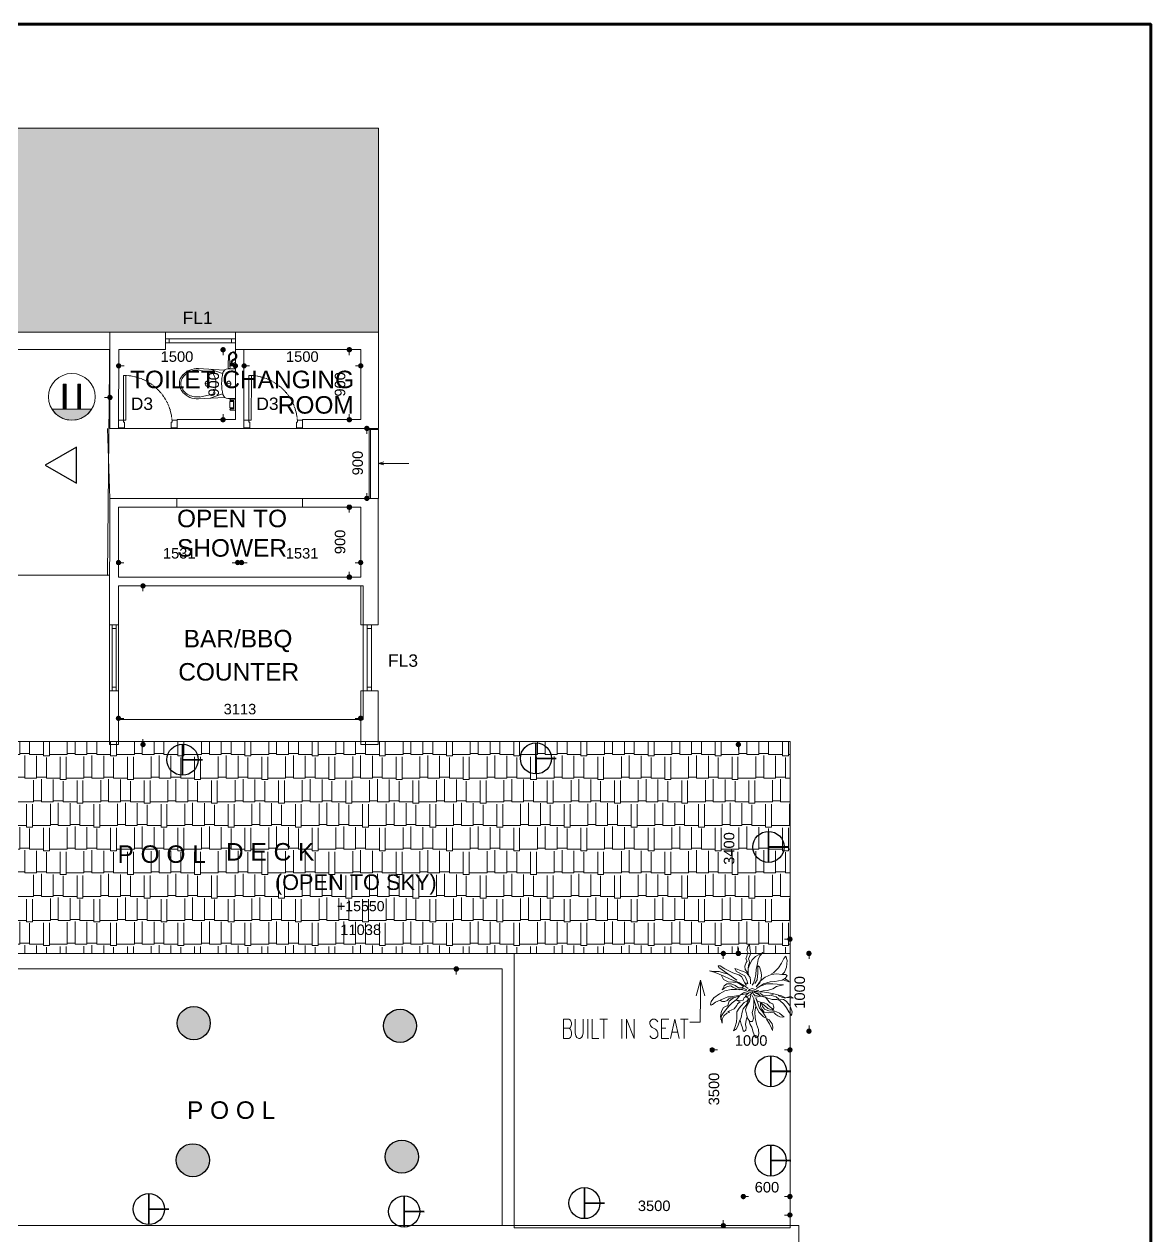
# Model space of a CAD drawing. Header units: millimetres. Extents: x 3717 to 33074, y -976 to 23714.
# Drawn here: x 18562 to 33043, y 8137 to 23714 of the extents above; entities that cross this region are included whole.
import ezdxf

# ---------------------------------------------------------------- set-up
doc = ezdxf.new("R2010")
doc.units = ezdxf.units.MM
doc.layers.add('A-ANNO-DIMS', color=7, linetype='Continuous', lineweight=9)
doc.layers.add('power', color=7, linetype='Continuous', lineweight=9)
for name, color, linetype in [('PDF_0', 7, 'Continuous'), ('PDF_DOORWINDOW', 7, 'Continuous'), ('PDF_FITTING', 7, 'Continuous'), ('PDF_SERVICE-CORE-HATCH', 7, 'Continuous'), ('PDF_TEXT', 7, 'Continuous'), ('PDF_wall', 7, 'Continuous')]:
    doc.layers.add(name, color=color, linetype=linetype)
doc.styles.add('PDF SansSerif', font='sanss___.ttf')

msp = doc.modelspace()

# ---------------------------------------------------------------- hatches: boundary and pattern name
h = msp.add_hatch()
h.set_pattern_fill('DASH', color=256)
h.set_pattern_definition([(0, (-946.5622, 9949.0766), (3.175, 3.175), [3.175, -3.175])])
edge = h.paths.add_edge_path()
edge.add_arc((20741, 10870), 213, 0, 360)
h = msp.add_hatch()
h.set_pattern_fill('DASH', color=256)
h.set_pattern_definition([(0, (1705.1522, 9914.5148), (3.175, 3.175), [3.175, -3.175])])
edge = h.paths.add_edge_path()
edge.add_arc((23393, 10836), 213, 0, 360)
h = msp.add_hatch()
h.set_pattern_fill('DASH', color=256)
h.set_pattern_definition([(0, (1728.2053, 8232.558), (3.175, 3.175), [3.175, -3.175])])
edge = h.paths.add_edge_path()
edge.add_arc((23416, 9154), 213, 0, 360)
h = msp.add_hatch()
h.set_pattern_fill('DASH', color=256)
h.set_pattern_definition([(0, (-958.0984, 8186.478), (3.175, 3.175), [3.175, -3.175])])
edge = h.paths.add_edge_path()
edge.add_arc((20730, 9108), 213, 0, 360)
at = {"layer": 'A-ANNO-DIMS'}
h = msp.add_hatch(dxfattribs=at)
h.set_pattern_fill('AR-B88', color=256)
h.paths.add_polyline_path([(14742, 8042), (6481, 8042), (6481, 4917), (14742, 4917)])
h.paths.add_polyline_path([(7190, 7208), (7190, 7353), (7206, 7362), (7206, 7353), (7562, 7353), (7570, 7353), (7570, 7208)], flags=16)
h.paths.add_polyline_path([(7554, 7353), (7567, 7359), (7567, 7214), (7567, 7209), (7554, 7206)], flags=16)
h.paths.add_polyline_path([(7408, 7208), (7408, 7252), (7400, 7252), (7400, 7208)], flags=16)
h.paths.add_polyline_path([(7351, 7208), (7351, 7353), (7343, 7353), (7343, 7208)], flags=16)
h.paths.add_polyline_path([(7375, 7259), (7372, 7258), (7369, 7257), (7375, 7259)], flags=0)
h.paths.add_polyline_path([(7367, 7252), (7378, 7252), (7378, 7254), (7367, 7353)], flags=0)
h.paths.add_polyline_path([(7383, 7240), (7382, 7244), (7378, 7245), (7378, 7245), (7383, 7226)], flags=0)
h.paths.add_polyline_path([(7383, 7295), (7398, 7285), (7398, 7287), (7383, 7310)], flags=0)
h.paths.add_polyline_path([(7383, 7333), (7383, 7318), (7398, 7307), (7398, 7309)], flags=0)
h.paths.add_polyline_path([(7383, 7356), (7383, 7336), (7398, 7325), (7398, 7343)], flags=16)
h.paths.add_polyline_path([(7398, 7277), (7383, 7266), (7383, 7269), (7398, 7279)], flags=0)
h.paths.add_polyline_path([(7359, 7251), (7353, 7252), (7353, 7252)], flags=0)
h.paths.add_polyline_path([(7383, 7287), (7398, 7298), (7398, 7296), (7383, 7272)], flags=0)
h.paths.add_polyline_path([(28518, 8042), (17144, 8042), (17144, 4917), (28518, 4917)])
h.paths.add_polyline_path([(6481, 22378), (23115, 22378), (23115, 19753), (6481, 19753)])
h.paths.add_polyline_path([(20539, 19771), (20997, 19771), (20997, 20107), (20539, 20107)], flags=24)
h = msp.add_hatch(dxfattribs=at)
h.set_pattern_fill('AR-RSHKE', color=256)
h.paths.add_polyline_path([(17367, 14493), (28406, 14493), (28406, 11767), (17367, 11767)])
at = {"layer": 'power'}
h = msp.add_hatch(dxfattribs=at)
h.set_pattern_fill('ANGLE', color=256)
h.set_pattern_definition([(0, (48934.38, 40940.487), (0, 6.985), [5.08, -1.905]), (90, (48934.38, 40940.487), (-6.985, 4e-16), [5.08, -1.905])])
h.paths.add_polyline_path([(19063, 19085), (19099, 19085), (19099, 18763), (19063, 18763)])
h.paths.add_polyline_path([(19286, 19085), (19250, 19085), (19250, 18763), (19286, 18763)])
h = msp.add_hatch(dxfattribs=at)
h.set_pattern_fill('ANGLE', color=256)
h.set_pattern_definition([(0, (34844.115, 46019.2735), (0, 6.985), [5.08, -1.905]), (90, (34844.115, 46019.2735), (-6.985, 4e-16), [5.08, -1.905])])
edge = h.paths.add_edge_path()
edge.add_line((18920, 18764), (19429, 18764))
edge.add_arc((19174, 18923), 300, 212.0239, 327.9761, ccw=False)

# ---------------------------------------------------------------- linework, layer by layer
for p, q in [((20597, 14058), (20597, 14458)), ((20597, 14458), (20597, 14058)), ((20597, 14058), (20597, 14458)), ((20597, 14458), (20597, 14258)), ((25140, 14075), (25140, 14475)), ((25140, 14475), (25140, 14075)), ((25140, 14075), (25140, 14475)), ((25140, 14475), (25140, 14275)), ((20597, 14258), (20597, 14058)), ((20597, 14258), (20765, 14258)), ((20597, 14258), (20597, 14258)), ((20597, 14258), (20597, 14258)), ((20597, 14258), (20597, 14257)), ((20855, 14258), (20605, 14258)), ((20605, 14257), (20855, 14256)), ((25140, 14275), (25140, 14075)), ((25140, 14275), (25308, 14275)), ((25140, 14275), (25140, 14275)), ((25140, 14275), (25140, 14275)), ((25140, 14275), (25140, 14274)), ((25399, 14275), (25149, 14275)), ((25149, 14274), (25399, 14273)), ((28129, 12936), (28129, 13336)), ((28129, 13336), (28129, 12936)), ((28129, 12936), (28129, 13336)), ((28129, 13336), (28129, 13136)), ((28129, 13136), (28129, 12936)), ((28129, 13136), (28297, 13136)), ((28129, 13136), (28129, 13136)), ((28129, 13136), (28129, 13136)), ((28129, 13136), (28129, 13135)), ((28388, 13136), (28138, 13136)), ((28138, 13135), (28387, 13134)), ((28159, 10052), (28159, 10452)), ((28159, 10452), (28159, 10052)), ((28159, 10052), (28159, 10452)), ((28159, 10452), (28159, 10252)), ((28159, 10252), (28159, 10052)), ((28159, 10252), (28327, 10252)), ((28159, 10252), (28159, 10252)), ((28159, 10252), (28159, 10252)), ((28159, 10252), (28159, 10251)), ((28418, 10252), (28168, 10252)), ((28168, 10251), (28418, 10250)), ((28158, 8904), (28158, 9304)), ((28158, 9304), (28158, 8904)), ((28158, 8904), (28158, 9304)), ((28158, 9304), (28158, 9104)), ((28158, 9104), (28158, 8904)), ((28158, 9104), (28325, 9104)), ((28158, 9104), (28158, 9104)), ((28158, 9104), (28158, 9104)), ((28158, 9104), (28158, 9103)), ((28416, 9104), (28166, 9104)), ((28166, 9103), (28416, 9102)), ((25763, 8357), (25763, 8757)), ((25763, 8757), (25763, 8357)), ((25763, 8357), (25763, 8757)), ((25763, 8757), (25763, 8557)), ((20164, 8281), (20164, 8681)), ((20164, 8681), (20164, 8281)), ((20164, 8281), (20164, 8681)), ((20164, 8681), (20164, 8481)), ((23446, 8249), (23446, 8649)), ((23446, 8649), (23446, 8249)), ((23446, 8249), (23446, 8649)), ((23446, 8649), (23446, 8449)), ((20164, 8481), (20164, 8281)), ((20164, 8481), (20332, 8481)), ((20164, 8481), (20164, 8481)), ((20164, 8481), (20164, 8481)), ((20164, 8481), (20164, 8480)), ((20423, 8481), (20173, 8481)), ((20173, 8480), (20422, 8479)), ((23446, 8449), (23446, 8249)), ((23446, 8449), (23614, 8449)), ((23446, 8449), (23446, 8448)), ((23446, 8448), (23446, 8448)), ((23446, 8448), (23446, 8447)), ((23705, 8448), (23455, 8448)), ((23455, 8447), (23705, 8446)), ((25763, 8557), (25763, 8357)), ((25763, 8557), (25930, 8557)), ((25763, 8557), (25763, 8557)), ((25763, 8557), (25763, 8557)), ((25763, 8557), (25763, 8556)), ((26021, 8557), (25771, 8557)), ((25771, 8556), (26021, 8555))]:
    msp.add_line(p, q)
at = {"lineweight": 60}
msp.add_lwpolyline([(3717, 23714), (33043, 23714), (33043, 3822), (3717, 3822)], close=True, dxfattribs=at)
msp.add_lwpolyline([(18833, 18046), (19233, 17815), (19233, 18278)], close=True)
for centre, radius in [((20597, 14258), 200), ((25140, 14275), 200), ((28129, 13136), 200), ((20741, 10870), 213), ((23393, 10836), 213), ((28159, 10252), 200), ((23416, 9154), 213), ((20730, 9108), 213), ((28158, 9104), 200), ((25763, 8557), 200), ((20164, 8481), 200), ((23446, 8449), 200)]:
    msp.add_circle(centre, radius)
at = {"layer": 'A-ANNO-DIMS'}
for p, q in [((19663, 19753), (14742, 19753)), ((19631, 16628), (19663, 19753)), ((19663, 17616), (19631, 18516)), ((19663, 18516), (23014, 18516)), ((23014, 18516), (23014, 17616)), ((23014, 17616), (19663, 17616)), ((14742, 16630), (19631, 16628))]:
    msp.add_line(p, q, dxfattribs=at)
for points in [[(6481, 22378), (23115, 22378), (23115, 19753), (6481, 19753)], [(22998, 18501), (23115, 18501), (23115, 17616), (22998, 17616)], [(19774, 17505), (22887, 17505), (22887, 16605), (19774, 16605)], [(17367, 16630), (19660, 16630), (19660, 14493), (17367, 14493)], [(19774, 16493), (22918, 16493), (22918, 14773), (19774, 14773)], [(17367, 14493), (28406, 14493), (28406, 11767), (17367, 11767)], [(24861, 11767), (28406, 11767), (28406, 8240), (24861, 8240)], [(17367, 11567), (24705, 11567), (24705, 8268), (17367, 8268)]]:
    msp.add_lwpolyline(points, close=True, dxfattribs=at)
at = {"layer": 'PDF_0', "lineweight": 5}
for points in [[(21118, 19494), (21118, 19458)], [(22741, 19494), (22741, 19460)], [(19810, 19320), (19847, 19320)], [(21242, 19320), (21206, 19320)], [(21424, 19320), (21457, 19320)], [(22853, 19320), (22819, 19320)], [(19629, 18916), (19593, 18916)], [(21118, 18664), (21118, 18700)], [(22741, 18664), (22741, 18700)], [(22967, 18482), (22967, 18446)], [(23185, 18067), (23499, 18067), (23507, 18067)], [(22967, 17652), (22967, 17686)], [(22741, 17468), (22741, 17435)], [(19810, 16791), (19844, 16791)], [(21271, 16791), (21234, 16791)], [(21390, 16791), (21426, 16791)], [(22741, 16641), (22741, 16675)], [(22853, 16791), (22817, 16791)], [(20088, 16457), (20088, 16423)], [(19808, 14789), (19844, 14789)], [(22850, 14789), (22817, 14789)], [(20088, 14488), (20088, 14522)], [(27742, 14418), (27742, 14382)], [(28370, 11951), (28336, 11951)], [(27548, 11733), (27548, 11697)], [(27742, 11803), (27742, 11837)], [(28650, 11733), (28650, 11697)], [(24116, 11531), (24116, 11497)], [(28650, 10802), (28650, 10839)], [(27441, 10527), (27475, 10527)], [(28370, 10527), (28336, 10527)], [(27841, 8642), (27874, 8642)], [(28370, 8642), (28336, 8642)], [(27548, 8302), (27548, 8338)], [(28370, 8403), (28336, 8403)]]:
    msp.add_lwpolyline(points, dxfattribs=at)
at = {"layer": 'PDF_0', "lineweight": 20}
msp.add_lwpolyline([(27255, 11222), (27252, 10885), (27120, 10885)], dxfattribs=at)
at = {"layer": 'PDF_0', "transparency": 33554559}
for points in [[(21118, 19528), (21087, 19546), (21081, 19528)], [(21081, 19528), (21087, 19512), (21118, 19528)], [(21100, 19559), (21118, 19528), (21087, 19546)], [(21087, 19512), (21118, 19528), (21100, 19499)], [(21118, 19564), (21100, 19559), (21118, 19528)], [(21118, 19528), (21100, 19499), (21118, 19494)], [(21118, 19528), (21136, 19559), (21118, 19564)], [(21149, 19546), (21118, 19528), (21136, 19559)], [(21151, 19528), (21149, 19546), (21118, 19528)], [(21118, 19494), (21136, 19499), (21118, 19528)], [(21136, 19499), (21118, 19528), (21149, 19512)], [(21118, 19528), (21149, 19512), (21151, 19528)], [(22741, 19530), (22710, 19546), (22705, 19530)], [(22705, 19530), (22710, 19512), (22741, 19530)], [(22723, 19559), (22741, 19530), (22710, 19546)], [(22710, 19512), (22741, 19530), (22723, 19499)], [(22741, 19564), (22723, 19559), (22741, 19530)], [(22741, 19530), (22723, 19499), (22741, 19494)], [(22741, 19530), (22760, 19559), (22741, 19564)], [(22773, 19546), (22741, 19530), (22760, 19559)], [(22775, 19530), (22773, 19546), (22741, 19530)], [(22741, 19494), (22760, 19499), (22741, 19530)], [(22760, 19499), (22741, 19530), (22773, 19512)], [(22741, 19530), (22773, 19512), (22775, 19530)], [(19777, 19320), (19746, 19338), (19740, 19320)], [(19740, 19320), (19746, 19305), (19777, 19320)], [(19759, 19351), (19777, 19320), (19746, 19338)], [(19746, 19305), (19777, 19320), (19759, 19292)], [(19777, 19357), (19759, 19351), (19777, 19320)], [(19777, 19320), (19759, 19292), (19777, 19286)], [(19777, 19320), (19792, 19351), (19777, 19357)], [(19805, 19338), (19777, 19320), (19792, 19351)], [(19810, 19320), (19805, 19338), (19777, 19320)], [(19777, 19286), (19792, 19292), (19777, 19320)], [(19792, 19292), (19777, 19320), (19805, 19305)], [(19777, 19320), (19805, 19305), (19810, 19320)], [(21276, 19320), (21245, 19338), (21242, 19320)], [(21242, 19320), (21245, 19305), (21276, 19320)], [(21258, 19351), (21276, 19320), (21245, 19338)], [(21245, 19305), (21276, 19320), (21258, 19292)], [(21276, 19357), (21258, 19351), (21276, 19320)], [(21276, 19320), (21258, 19292), (21276, 19286)], [(21276, 19320), (21294, 19351), (21276, 19357)], [(21307, 19338), (21276, 19320), (21294, 19351)], [(21312, 19320), (21307, 19338), (21276, 19320)], [(21276, 19286), (21294, 19292), (21276, 19320)], [(21294, 19292), (21276, 19320), (21307, 19305)], [(21276, 19320), (21307, 19305), (21312, 19320)], [(21387, 19320), (21359, 19338), (21354, 19320)], [(21354, 19320), (21359, 19305), (21387, 19320)], [(21372, 19351), (21387, 19320), (21359, 19338)], [(21359, 19305), (21387, 19320), (21372, 19292)], [(21387, 19357), (21372, 19351), (21387, 19320)], [(21387, 19320), (21372, 19292), (21387, 19286)], [(21387, 19320), (21406, 19351), (21387, 19357)], [(21419, 19338), (21387, 19320), (21406, 19351)], [(21424, 19320), (21419, 19338), (21387, 19320)], [(21387, 19286), (21406, 19292), (21387, 19320)], [(21406, 19292), (21387, 19320), (21419, 19305)], [(21387, 19320), (21419, 19305), (21424, 19320)], [(22889, 19320), (22858, 19338), (22853, 19320)], [(22853, 19320), (22858, 19305), (22889, 19320)], [(22871, 19351), (22889, 19320), (22858, 19338)], [(22858, 19305), (22889, 19320), (22871, 19292)], [(22889, 19357), (22871, 19351), (22889, 19320)], [(22889, 19320), (22871, 19292), (22889, 19286)], [(22889, 19320), (22905, 19351), (22889, 19357)], [(22918, 19338), (22889, 19320), (22905, 19351)], [(22923, 19320), (22918, 19338), (22889, 19320)], [(22889, 19286), (22905, 19292), (22889, 19320)], [(22905, 19292), (22889, 19320), (22918, 19305)], [(22889, 19320), (22918, 19305), (22923, 19320)], [(19663, 18916), (19634, 18934), (19629, 18916)], [(19629, 18916), (19634, 18897), (19663, 18916)], [(19647, 18947), (19663, 18916), (19634, 18934)], [(19634, 18897), (19663, 18916), (19647, 18884)], [(19663, 18952), (19647, 18947), (19663, 18916)], [(19663, 18916), (19647, 18884), (19663, 18882)], [(19663, 18916), (19681, 18947), (19663, 18952)], [(19694, 18934), (19663, 18916), (19681, 18947)], [(19699, 18916), (19694, 18934), (19663, 18916)], [(19663, 18882), (19681, 18884), (19663, 18916)], [(19681, 18884), (19663, 18916), (19694, 18897)], [(19663, 18916), (19694, 18897), (19699, 18916)], [(21118, 18630), (21087, 18646), (21081, 18630)], [(21081, 18630), (21087, 18612), (21118, 18630)], [(21100, 18659), (21118, 18630), (21087, 18646)], [(21087, 18612), (21118, 18630), (21100, 18599)], [(21118, 18664), (21100, 18659), (21118, 18630)], [(21118, 18630), (21100, 18599), (21118, 18594)], [(21118, 18630), (21136, 18659), (21118, 18664)], [(21149, 18646), (21118, 18630), (21136, 18659)], [(21151, 18630), (21149, 18646), (21118, 18630)], [(21118, 18594), (21136, 18599), (21118, 18630)], [(21136, 18599), (21118, 18630), (21149, 18612)], [(21118, 18630), (21149, 18612), (21151, 18630)], [(22741, 18630), (22710, 18646), (22705, 18630)], [(22705, 18630), (22710, 18612), (22741, 18630)], [(22723, 18659), (22741, 18630), (22710, 18646)], [(22710, 18612), (22741, 18630), (22723, 18599)], [(22741, 18664), (22723, 18659), (22741, 18630)], [(22741, 18630), (22723, 18599), (22741, 18594)], [(22741, 18630), (22760, 18659), (22741, 18664)], [(22773, 18646), (22741, 18630), (22760, 18659)], [(22775, 18630), (22773, 18646), (22741, 18630)], [(22741, 18594), (22760, 18599), (22741, 18630)], [(22760, 18599), (22741, 18630), (22773, 18612)], [(22741, 18630), (22773, 18612), (22775, 18630)], [(22949, 18547), (22967, 18516), (22936, 18534)], [(22967, 18552), (22949, 18547), (22967, 18516)], [(22967, 18516), (22985, 18547), (22967, 18552)], [(22998, 18534), (22967, 18516), (22985, 18547)], [(22967, 18516), (22936, 18534), (22931, 18516)], [(22931, 18516), (22936, 18501), (22967, 18516)], [(22936, 18501), (22967, 18516), (22949, 18488)], [(22967, 18516), (22949, 18488), (22967, 18482)], [(23001, 18516), (22998, 18534), (22967, 18516)], [(22967, 18482), (22985, 18488), (22967, 18516)], [(22985, 18488), (22967, 18516), (22998, 18501)], [(22967, 18516), (22998, 18501), (23001, 18516)], [(22967, 17616), (22936, 17634), (22931, 17616)], [(22931, 17616), (22936, 17601), (22967, 17616)], [(22949, 17647), (22967, 17616), (22936, 17634)], [(22936, 17601), (22967, 17616), (22949, 17588)], [(22967, 17652), (22949, 17647), (22967, 17616)], [(22967, 17616), (22949, 17588), (22967, 17582)], [(22967, 17616), (22985, 17647), (22967, 17652)], [(22998, 17634), (22967, 17616), (22985, 17647)], [(23001, 17616), (22998, 17634), (22967, 17616)], [(22967, 17582), (22985, 17588), (22967, 17616)], [(22985, 17588), (22967, 17616), (22998, 17601)], [(22967, 17616), (22998, 17601), (23001, 17616)], [(22741, 17505), (22710, 17523), (22705, 17505)], [(22705, 17505), (22710, 17486), (22741, 17505)], [(22723, 17536), (22741, 17505), (22710, 17523)], [(22710, 17486), (22741, 17505), (22723, 17473)], [(22741, 17538), (22723, 17536), (22741, 17505)], [(22741, 17505), (22723, 17473), (22741, 17468)], [(22741, 17505), (22760, 17536), (22741, 17538)], [(22773, 17523), (22741, 17505), (22760, 17536)], [(22775, 17505), (22773, 17523), (22741, 17505)], [(22741, 17468), (22760, 17473), (22741, 17505)], [(22760, 17473), (22741, 17505), (22773, 17486)], [(22741, 17505), (22773, 17486), (22775, 17505)], [(19774, 16828), (19756, 16822), (19774, 16791)], [(19774, 16791), (19792, 16822), (19774, 16828)], [(21304, 16828), (21289, 16822), (21304, 16791)], [(21304, 16791), (21323, 16822), (21304, 16828)], [(21356, 16828), (21338, 16822), (21356, 16791)], [(21356, 16791), (21372, 16822), (21356, 16828)], [(22887, 16828), (22868, 16822), (22887, 16791)], [(22887, 16791), (22905, 16822), (22887, 16828)], [(19774, 16791), (19743, 16809), (19740, 16791)], [(19740, 16791), (19743, 16776), (19774, 16791)], [(19756, 16822), (19774, 16791), (19743, 16809)], [(19743, 16776), (19774, 16791), (19756, 16763)], [(19774, 16791), (19756, 16763), (19774, 16758)], [(19805, 16809), (19774, 16791), (19792, 16822)], [(19810, 16791), (19805, 16809), (19774, 16791)], [(19774, 16758), (19792, 16763), (19774, 16791)], [(19792, 16763), (19774, 16791), (19805, 16776)], [(19774, 16791), (19805, 16776), (19810, 16791)], [(21304, 16791), (21276, 16809), (21271, 16791)], [(21271, 16791), (21276, 16776), (21304, 16791)], [(21289, 16822), (21304, 16791), (21276, 16809)], [(21276, 16776), (21304, 16791), (21289, 16763)], [(21304, 16791), (21289, 16763), (21304, 16758)], [(21336, 16809), (21304, 16791), (21323, 16822)], [(21341, 16791), (21336, 16809), (21304, 16791)], [(21304, 16758), (21323, 16763), (21304, 16791)], [(21323, 16763), (21304, 16791), (21336, 16776)], [(21304, 16791), (21336, 16776), (21341, 16791)], [(21356, 16791), (21325, 16809), (21320, 16791)], [(21320, 16791), (21325, 16776), (21356, 16791)], [(21338, 16822), (21356, 16791), (21325, 16809)], [(21325, 16776), (21356, 16791), (21338, 16763)], [(21356, 16791), (21338, 16763), (21356, 16758)], [(21385, 16809), (21356, 16791), (21372, 16822)], [(21390, 16791), (21385, 16809), (21356, 16791)], [(21356, 16758), (21372, 16763), (21356, 16791)], [(21372, 16763), (21356, 16791), (21385, 16776)], [(21356, 16791), (21385, 16776), (21390, 16791)], [(22887, 16791), (22856, 16809), (22853, 16791)], [(22853, 16791), (22856, 16776), (22887, 16791)], [(22868, 16822), (22887, 16791), (22856, 16809)], [(22856, 16776), (22887, 16791), (22868, 16763)], [(22887, 16791), (22868, 16763), (22887, 16758)], [(22918, 16809), (22887, 16791), (22905, 16822)], [(22920, 16791), (22918, 16809), (22887, 16791)], [(22887, 16758), (22905, 16763), (22887, 16791)], [(22905, 16763), (22887, 16791), (22918, 16776)], [(22887, 16791), (22918, 16776), (22920, 16791)], [(20072, 16522), (20088, 16493), (20059, 16509)], [(20088, 16527), (20072, 16522), (20088, 16493)], [(20088, 16493), (20106, 16522), (20088, 16527)], [(20119, 16509), (20088, 16493), (20106, 16522)], [(22741, 16605), (22710, 16623), (22705, 16605)], [(22705, 16605), (22710, 16586), (22741, 16605)], [(22723, 16636), (22741, 16605), (22710, 16623)], [(22710, 16586), (22741, 16605), (22723, 16573)], [(22741, 16641), (22723, 16636), (22741, 16605)], [(22741, 16605), (22723, 16573), (22741, 16571)], [(22741, 16605), (22760, 16636), (22741, 16641)], [(22773, 16623), (22741, 16605), (22760, 16636)], [(22775, 16605), (22773, 16623), (22741, 16605)], [(22741, 16571), (22760, 16573), (22741, 16605)], [(22760, 16573), (22741, 16605), (22773, 16586)], [(22741, 16605), (22773, 16586), (22775, 16605)], [(20088, 16493), (20059, 16509), (20054, 16493)], [(20054, 16493), (20059, 16475), (20088, 16493)], [(20059, 16475), (20088, 16493), (20072, 16462)], [(20088, 16493), (20072, 16462), (20088, 16457)], [(20124, 16493), (20119, 16509), (20088, 16493)], [(20088, 16457), (20106, 16462), (20088, 16493)], [(20106, 16462), (20088, 16493), (20119, 16475)], [(20088, 16493), (20119, 16475), (20124, 16493)], [(19774, 14789), (19743, 14807), (19738, 14789)], [(19756, 14820), (19774, 14789), (19743, 14807)], [(19774, 14825), (19756, 14820), (19774, 14789)], [(19774, 14789), (19790, 14820), (19774, 14825)], [(19803, 14807), (19774, 14789), (19790, 14820)], [(19808, 14789), (19803, 14807), (19774, 14789)], [(22887, 14789), (22856, 14807), (22850, 14789)], [(22868, 14820), (22887, 14789), (22856, 14807)], [(22887, 14825), (22868, 14820), (22887, 14789)], [(22887, 14789), (22905, 14820), (22887, 14825)], [(22918, 14807), (22887, 14789), (22905, 14820)], [(22920, 14789), (22918, 14807), (22887, 14789)], [(19738, 14789), (19743, 14773), (19774, 14789)], [(19743, 14773), (19774, 14789), (19756, 14760)], [(19774, 14789), (19756, 14760), (19774, 14755)], [(19774, 14755), (19790, 14760), (19774, 14789)], [(19790, 14760), (19774, 14789), (19803, 14773)], [(19774, 14789), (19803, 14773), (19808, 14789)], [(22850, 14789), (22856, 14773), (22887, 14789)], [(22856, 14773), (22887, 14789), (22868, 14760)], [(22887, 14789), (22868, 14760), (22887, 14755)], [(22887, 14755), (22905, 14760), (22887, 14789)], [(22905, 14760), (22887, 14789), (22918, 14773)], [(22887, 14789), (22918, 14773), (22920, 14789)], [(20088, 14488), (20072, 14483), (20088, 14452)], [(20088, 14452), (20106, 14483), (20088, 14488)], [(27742, 14488), (27724, 14483), (27742, 14452)], [(27742, 14452), (27760, 14483), (27742, 14488)], [(20088, 14452), (20059, 14470), (20054, 14452)], [(20054, 14452), (20059, 14436), (20088, 14452)], [(20072, 14483), (20088, 14452), (20059, 14470)], [(20059, 14436), (20088, 14452), (20072, 14423)], [(20088, 14452), (20072, 14423), (20088, 14418)], [(20119, 14470), (20088, 14452), (20106, 14483)], [(20124, 14452), (20119, 14470), (20088, 14452)], [(20088, 14418), (20106, 14423), (20088, 14452)], [(20106, 14423), (20088, 14452), (20119, 14436)], [(20088, 14452), (20119, 14436), (20124, 14452)], [(27742, 14452), (27711, 14470), (27706, 14452)], [(27706, 14452), (27711, 14436), (27742, 14452)], [(27724, 14483), (27742, 14452), (27711, 14470)], [(27711, 14436), (27742, 14452), (27724, 14423)], [(27742, 14452), (27724, 14423), (27742, 14418)], [(27773, 14470), (27742, 14452), (27760, 14483)], [(27776, 14452), (27773, 14470), (27742, 14452)], [(27742, 14418), (27760, 14423), (27742, 14452)], [(27760, 14423), (27742, 14452), (27773, 14436)], [(27742, 14452), (27773, 14436), (27776, 14452)], [(28406, 11951), (28375, 11969), (28370, 11951)], [(28370, 11951), (28375, 11933), (28406, 11951)], [(28388, 11982), (28406, 11951), (28375, 11969)], [(28375, 11933), (28406, 11951), (28388, 11920)], [(28406, 11988), (28388, 11982), (28406, 11951)], [(28406, 11951), (28388, 11920), (28406, 11918)], [(28406, 11951), (28422, 11982), (28406, 11988)], [(28435, 11969), (28406, 11951), (28422, 11982)], [(28440, 11951), (28435, 11969), (28406, 11951)], [(28406, 11918), (28422, 11920), (28406, 11951)], [(28422, 11920), (28406, 11951), (28435, 11933)], [(28406, 11951), (28435, 11933), (28440, 11951)], [(27548, 11767), (27519, 11785), (27514, 11767)], [(27514, 11767), (27519, 11749), (27548, 11767)], [(27532, 11798), (27548, 11767), (27519, 11785)], [(27519, 11749), (27548, 11767), (27532, 11736)], [(27548, 11801), (27532, 11798), (27548, 11767)], [(27548, 11767), (27532, 11736), (27548, 11733)], [(27548, 11767), (27566, 11798), (27548, 11801)], [(27579, 11785), (27548, 11767), (27566, 11798)], [(27584, 11767), (27579, 11785), (27548, 11767)], [(27548, 11733), (27566, 11736), (27548, 11767)], [(27566, 11736), (27548, 11767), (27579, 11749)], [(27548, 11767), (27579, 11749), (27584, 11767)], [(27742, 11767), (27711, 11785), (27706, 11767)], [(27706, 11767), (27711, 11749), (27742, 11767)], [(27724, 11798), (27742, 11767), (27711, 11785)], [(27711, 11749), (27742, 11767), (27724, 11736)], [(27742, 11803), (27724, 11798), (27742, 11767)], [(27742, 11767), (27724, 11736), (27742, 11733)], [(27742, 11767), (27760, 11798), (27742, 11803)], [(27773, 11785), (27742, 11767), (27760, 11798)], [(27776, 11767), (27773, 11785), (27742, 11767)], [(27742, 11733), (27760, 11736), (27742, 11767)], [(27760, 11736), (27742, 11767), (27773, 11749)], [(27742, 11767), (27773, 11749), (27776, 11767)], [(28650, 11767), (28619, 11785), (28614, 11767)], [(28614, 11767), (28619, 11749), (28650, 11767)], [(28632, 11798), (28650, 11767), (28619, 11785)], [(28619, 11749), (28650, 11767), (28632, 11736)], [(28650, 11803), (28632, 11798), (28650, 11767)], [(28650, 11767), (28632, 11736), (28650, 11733)], [(28650, 11767), (28668, 11798), (28650, 11803)], [(28679, 11785), (28650, 11767), (28668, 11798)], [(28684, 11767), (28679, 11785), (28650, 11767)], [(28650, 11733), (28668, 11736), (28650, 11767)], [(28668, 11736), (28650, 11767), (28679, 11749)], [(28650, 11767), (28679, 11749), (28684, 11767)], [(24116, 11567), (24085, 11586), (24082, 11567)], [(24082, 11567), (24085, 11549), (24116, 11567)], [(24098, 11599), (24116, 11567), (24085, 11586)], [(24085, 11549), (24116, 11567), (24098, 11536)], [(24116, 11601), (24098, 11599), (24116, 11567)], [(24116, 11567), (24098, 11536), (24116, 11531)], [(24116, 11567), (24134, 11599), (24116, 11601)], [(24147, 11586), (24116, 11567), (24134, 11599)], [(24152, 11567), (24147, 11586), (24116, 11567)], [(24116, 11531), (24134, 11536), (24116, 11567)], [(24134, 11536), (24116, 11567), (24147, 11549)], [(24116, 11567), (24147, 11549), (24152, 11567)], [(28650, 10769), (28619, 10784), (28614, 10769)], [(28614, 10769), (28619, 10750), (28650, 10769)], [(28632, 10797), (28650, 10769), (28619, 10784)], [(28619, 10750), (28650, 10769), (28632, 10737)], [(28650, 10802), (28632, 10797), (28650, 10769)], [(28650, 10769), (28632, 10737), (28650, 10732)], [(28650, 10769), (28668, 10797), (28650, 10802)], [(28679, 10784), (28650, 10769), (28668, 10797)], [(28684, 10769), (28679, 10784), (28650, 10769)], [(28650, 10732), (28668, 10737), (28650, 10769)], [(28668, 10737), (28650, 10769), (28679, 10750)], [(28650, 10769), (28679, 10750), (28684, 10769)], [(27405, 10527), (27374, 10545), (27371, 10527)], [(27371, 10527), (27374, 10509), (27405, 10527)], [(27387, 10556), (27405, 10527), (27374, 10545)], [(27374, 10509), (27405, 10527), (27387, 10496)], [(27405, 10561), (27387, 10556), (27405, 10527)], [(27405, 10527), (27387, 10496), (27405, 10491)], [(27405, 10527), (27423, 10556), (27405, 10561)], [(27436, 10545), (27405, 10527), (27423, 10556)], [(27441, 10527), (27436, 10545), (27405, 10527)], [(27405, 10491), (27423, 10496), (27405, 10527)], [(27423, 10496), (27405, 10527), (27436, 10509)], [(27405, 10527), (27436, 10509), (27441, 10527)], [(28406, 10527), (28375, 10545), (28370, 10527)], [(28370, 10527), (28375, 10509), (28406, 10527)], [(28388, 10556), (28406, 10527), (28375, 10545)], [(28375, 10509), (28406, 10527), (28388, 10496)], [(28406, 10561), (28388, 10556), (28406, 10527)], [(28406, 10527), (28388, 10496), (28406, 10491)], [(28406, 10527), (28422, 10556), (28406, 10561)], [(28435, 10545), (28406, 10527), (28422, 10556)], [(28440, 10527), (28435, 10545), (28406, 10527)], [(28406, 10491), (28422, 10496), (28406, 10527)], [(28422, 10496), (28406, 10527), (28435, 10509)], [(28406, 10527), (28435, 10509), (28440, 10527)], [(27804, 8642), (27776, 8660), (27771, 8642)], [(27771, 8642), (27776, 8623), (27804, 8642)], [(27789, 8673), (27804, 8642), (27776, 8660)], [(27776, 8623), (27804, 8642), (27789, 8610)], [(27804, 8675), (27789, 8673), (27804, 8642)], [(27804, 8642), (27789, 8610), (27804, 8605)], [(27804, 8642), (27823, 8673), (27804, 8675)], [(27836, 8660), (27804, 8642), (27823, 8673)], [(27841, 8642), (27836, 8660), (27804, 8642)], [(27804, 8605), (27823, 8610), (27804, 8642)], [(27823, 8610), (27804, 8642), (27836, 8623)], [(27804, 8642), (27836, 8623), (27841, 8642)], [(28406, 8642), (28375, 8660), (28370, 8642)], [(28370, 8642), (28375, 8623), (28406, 8642)], [(28388, 8673), (28406, 8642), (28375, 8660)], [(28375, 8623), (28406, 8642), (28388, 8610)], [(28406, 8675), (28388, 8673), (28406, 8642)], [(28406, 8642), (28388, 8610), (28406, 8605)], [(28406, 8642), (28422, 8673), (28406, 8675)], [(28435, 8660), (28406, 8642), (28422, 8673)], [(28440, 8642), (28435, 8660), (28406, 8642)], [(28406, 8605), (28422, 8610), (28406, 8642)], [(28422, 8610), (28406, 8642), (28435, 8623)], [(28406, 8642), (28435, 8623), (28440, 8642)], [(28406, 8403), (28375, 8421), (28370, 8403)], [(28388, 8434), (28406, 8403), (28375, 8421)], [(28406, 8439), (28388, 8434), (28406, 8403)], [(28406, 8403), (28422, 8434), (28406, 8439)], [(28435, 8421), (28406, 8403), (28422, 8434)], [(28440, 8403), (28435, 8421), (28406, 8403)], [(27548, 8268), (27519, 8286), (27514, 8268)], [(27514, 8268), (27519, 8250), (27548, 8268)], [(27532, 8297), (27548, 8268), (27519, 8286)], [(27519, 8250), (27548, 8268), (27532, 8237)], [(27548, 8302), (27532, 8297), (27548, 8268)], [(27548, 8268), (27532, 8237), (27548, 8232)], [(27548, 8268), (27566, 8297), (27548, 8302)], [(27579, 8286), (27548, 8268), (27566, 8297)], [(27584, 8268), (27579, 8286), (27548, 8268)], [(27548, 8232), (27566, 8237), (27548, 8268)], [(27566, 8237), (27548, 8268), (27579, 8250)], [(27548, 8268), (27579, 8250), (27584, 8268)], [(28370, 8403), (28375, 8387), (28406, 8403)], [(28375, 8387), (28406, 8403), (28388, 8374)], [(28406, 8403), (28388, 8374), (28406, 8369)], [(28406, 8369), (28422, 8374), (28406, 8403)], [(28422, 8374), (28406, 8403), (28435, 8387)], [(28406, 8403), (28435, 8387), (28440, 8403)]]:
    msp.add_solid(points, dxfattribs=at)
at = {"layer": 'PDF_DOORWINDOW', "lineweight": 5}
for points in [[(19870, 19198), (19870, 18622), (19836, 18622), (19839, 19198)], [(21483, 19198), (21481, 18622), (21450, 18622), (21450, 19198)], [(19839, 18622), (19774, 18622), (19774, 18524), (19849, 18524), (19849, 18599), (19839, 18599)], [(20464, 18622), (20526, 18622), (20526, 18524), (20451, 18524), (20451, 18599), (20464, 18599)], [(21450, 18622), (21387, 18622), (21387, 18524), (21463, 18524), (21463, 18599), (21450, 18599)], [(22075, 18622), (22137, 18622), (22137, 18524), (22062, 18524), (22062, 18599), (22075, 18599)]]:
    msp.add_lwpolyline(points, close=True, dxfattribs=at)
for points in [[(19839, 19198), (19852, 19198)], [(19857, 19196), (19870, 19196)], [(19878, 19196), (19888, 19196)], [(19896, 19196), (19909, 19193)], [(19914, 19193), (19917, 19193), (19927, 19191)], [(19932, 19191), (19945, 19188)], [(19950, 19188), (19963, 19185)], [(19969, 19183), (19982, 19180)], [(19987, 19180), (19992, 19180), (20000, 19178)], [(20005, 19175), (20018, 19172)], [(20023, 19170), (20036, 19165)], [(20041, 19165), (20054, 19159)], [(21450, 19198), (21465, 19198)], [(21470, 19196), (21483, 19196)], [(21489, 19196), (21502, 19196)], [(21507, 19196), (21520, 19193)], [(21527, 19193), (21538, 19191)], [(21546, 19191), (21559, 19188)], [(21564, 19188), (21577, 19185)], [(21582, 19183), (21595, 19180)], [(21600, 19180), (21605, 19180), (21613, 19178)], [(21618, 19175), (21631, 19172)], [(21636, 19170), (21649, 19165)], [(21655, 19165), (21665, 19159)], [(20059, 19157), (20067, 19157), (20072, 19154)], [(20078, 19152), (20088, 19146)], [(20093, 19144), (20106, 19139)], [(20111, 19136), (20122, 19131)], [(20127, 19128), (20137, 19123), (20140, 19123)], [(20145, 19118), (20155, 19113)], [(20161, 19108), (20171, 19102)], [(20176, 19100), (20187, 19092)], [(20192, 19089), (20202, 19082)], [(20207, 19079), (20218, 19071)], [(20223, 19066), (20231, 19058)], [(20236, 19056), (20246, 19048)], [(20251, 19043), (20262, 19035)], [(20264, 19030), (20275, 19022)], [(20277, 19017), (20288, 19009)], [(20290, 19004), (20301, 18996)], [(21673, 19157), (21678, 19157), (21683, 19154)], [(21688, 19152), (21701, 19146)], [(21706, 19144), (21717, 19139)], [(21725, 19136), (21735, 19131)], [(21740, 19128), (21751, 19123)], [(21756, 19118), (21769, 19113)], [(21774, 19108), (21784, 19102)], [(21789, 19100), (21800, 19092)], [(21805, 19089), (21815, 19082)], [(21821, 19079), (21831, 19071)], [(21834, 19066), (21844, 19058)], [(21849, 19056), (21859, 19048)], [(21865, 19043), (21872, 19035)], [(21878, 19030), (21885, 19022)], [(21891, 19017), (21901, 19009)], [(21904, 19004), (21914, 18996)], [(20303, 18991), (20314, 18980)], [(20316, 18978), (20324, 18967)], [(20329, 18962), (20337, 18952)], [(20340, 18947), (20347, 18936)], [(20350, 18931), (20358, 18921)], [(20363, 18916), (20368, 18905)], [(20371, 18900), (20378, 18890)], [(20381, 18884), (20386, 18874)], [(20391, 18869), (20397, 18856)], [(20399, 18851), (20402, 18848), (20404, 18840)], [(21917, 18991), (21927, 18980)], [(21930, 18978), (21937, 18967)], [(21940, 18962), (21948, 18952)], [(21953, 18947), (21961, 18936)], [(21963, 18931), (21971, 18921)], [(21974, 18916), (21976, 18916), (21981, 18905)], [(21984, 18900), (21989, 18890)], [(21994, 18884), (22000, 18874)], [(22002, 18869), (22010, 18856)], [(22013, 18851), (22015, 18848), (22018, 18840)], [(20407, 18835), (20412, 18822)], [(20415, 18817), (20420, 18807)], [(20423, 18799), (20425, 18788)], [(20428, 18783), (20430, 18775), (20433, 18770)], [(20436, 18765), (20438, 18752)], [(20438, 18747), (20443, 18734)], [(20443, 18729), (20448, 18716)], [(20448, 18711), (20451, 18700), (20451, 18698)], [(20454, 18692), (20454, 18680)], [(22020, 18835), (22026, 18822)], [(22026, 18817), (22031, 18807)], [(22033, 18799), (22038, 18788)], [(22041, 18783), (22044, 18775), (22046, 18770)], [(22046, 18765), (22049, 18752)], [(22051, 18747), (22054, 18734)], [(22057, 18729), (22059, 18716)], [(22062, 18711), (22064, 18700), (22064, 18698)], [(22064, 18692), (22067, 18680)], [(20456, 18674), (20456, 18661)], [(20459, 18654), (20459, 18643)], [(20461, 18635), (20464, 18622)], [(22067, 18674), (22070, 18661)], [(22070, 18654), (22072, 18643)], [(22072, 18635), (22075, 18622)]]:
    msp.add_lwpolyline(points, dxfattribs=at)
at = {"layer": 'PDF_FITTING', "lineweight": 18}
for points in [[(21234, 19372), (21237, 19375), (21240, 19380), (21242, 19385), (21245, 19388), (21247, 19390), (21250, 19390), (21253, 19393), (21258, 19393), (21260, 19395), (21266, 19398), (21268, 19401), (21273, 19403), (21276, 19406), (21278, 19408), (21281, 19411), (21284, 19414), (21286, 19419), (21289, 19421), (21291, 19424), (21291, 19429), (21294, 19434), (21294, 19437), (21294, 19442), (21294, 19445), (21294, 19450), (21294, 19455), (21294, 19458), (21291, 19463), (21291, 19465), (21289, 19471), (21286, 19473), (21284, 19478), (21281, 19481), (21278, 19486), (21276, 19489), (21273, 19491), (21271, 19497), (21266, 19499), (21260, 19499), (21255, 19502), (21250, 19502), (21242, 19502), (21221, 19494), (21201, 19473), (21190, 19450), (21188, 19414), (21190, 19395)], [(21221, 19372), (21224, 19380), (21229, 19388), (21232, 19393), (21237, 19395), (21240, 19401), (21245, 19401), (21247, 19403), (21253, 19406), (21255, 19406), (21258, 19408), (21263, 19411), (21266, 19414), (21268, 19414), (21271, 19416), (21273, 19419), (21276, 19421), (21276, 19424), (21278, 19427), (21278, 19429), (21281, 19432), (21281, 19437), (21281, 19440), (21281, 19442), (21281, 19445), (21281, 19450), (21281, 19452), (21281, 19455), (21278, 19458), (21278, 19463), (21276, 19465), (21276, 19468), (21273, 19471), (21271, 19476), (21271, 19478), (21268, 19481), (21266, 19484), (21263, 19486), (21260, 19486), (21255, 19489), (21253, 19489), (21250, 19491), (21245, 19491), (21227, 19484), (21211, 19465), (21201, 19447), (21201, 19416), (21201, 19395)], [(21185, 19390), (21183, 19297)], [(21201, 19351), (21216, 19351)], [(21201, 19331), (21216, 19331)], [(21203, 19312), (21203, 19390)], [(21234, 19354), (21234, 19372), (21221, 19372), (21221, 19354)], [(21237, 19351), (21250, 19351), (21250, 19331), (21237, 19331)], [(21253, 19354), (21271, 19364)], [(21253, 19325), (21271, 19318)], [(21276, 19359), (21276, 19320)], [(21138, 19268), (20799, 19286)], [(20814, 19266), (20985, 19227)], [(20952, 19279), (21112, 19222)], [(21180, 19284), (21271, 19284)], [(21276, 19276), (21276, 18908)], [(20897, 19115), (20895, 19115)], [(20897, 19069), (20895, 19069)], [(21175, 19115), (21172, 19115)], [(21175, 19069), (21172, 19069)], [(20799, 18897), (21138, 18916)], [(20985, 18957), (20817, 18918)], [(20952, 18905), (21112, 18962)], [(21271, 18900), (21180, 18900)]]:
    msp.add_lwpolyline(points, dxfattribs=at)
for points in [[(20601, 19206, 0.186582), (20557, 19093, 0.186582), (20601, 18981)], [(20640, 19216, 0.105151), (20591, 19157, 0.121003), (20576, 19093, 0.121003), (20591, 19029, 0.105151), (20640, 18971)], [(20815, 19268, 0.018769), (20795, 19268, 0.079454), (20709, 19254, 0.088457), (20640, 19217)], [(21181, 19284, 0.341532), (21117, 19234, 0.127867), (21117, 18952, 0.341532), (21181, 18903)], [(20940, 19093, 0.307434), (20915, 19094, -0.299032), (20940, 19093)], [(21218, 19093, 0.307434), (21193, 19094, -0.299032), (21218, 19093)], [(20709, 18934, 0.079454), (20795, 18921, 0.02136), (20818, 18922)]]:
    msp.add_lwpolyline(points, format="xyb", dxfattribs=at)
for points in [[(20889, 19092), (20889, 19087), (20889, 19084), (20892, 19079), (20895, 19074), (20895, 19071), (20897, 19069), (20900, 19063), (20902, 19063), (20908, 19061), (20910, 19061), (20913, 19058), (20915, 19058), (20918, 19058), (20921, 19061), (20923, 19061), (20926, 19063), (20928, 19063), (20931, 19066), (20934, 19071), (20936, 19074), (20936, 19079), (20939, 19082), (20939, 19087), (20939, 19092), (20939, 19095), (20939, 19100), (20939, 19105), (20936, 19110), (20934, 19113), (20931, 19115), (20928, 19118), (20926, 19120), (20923, 19123), (20921, 19123), (20918, 19126), (20915, 19126), (20913, 19126), (20910, 19123), (20908, 19123), (20905, 19120), (20902, 19120), (20897, 19118), (20897, 19113), (20895, 19110), (20892, 19105), (20889, 19100), (20889, 19097)], [(21167, 19092), (21167, 19087), (21167, 19084), (21170, 19079), (21172, 19074), (21172, 19071), (21175, 19069), (21177, 19063), (21183, 19063), (21185, 19061), (21188, 19061), (21190, 19058), (21193, 19058), (21195, 19058), (21198, 19061), (21201, 19061), (21203, 19063), (21206, 19063), (21208, 19066), (21211, 19071), (21214, 19074), (21214, 19079), (21216, 19082), (21216, 19087), (21216, 19092), (21216, 19097), (21216, 19100), (21216, 19105), (21214, 19110), (21211, 19113), (21208, 19115), (21206, 19118), (21203, 19120), (21201, 19123), (21198, 19123), (21195, 19126), (21193, 19126), (21190, 19126), (21188, 19123), (21185, 19123), (21183, 19120), (21180, 19120), (21177, 19118), (21175, 19113), (21172, 19110), (21170, 19105), (21167, 19102), (21167, 19097)], [(21250, 18864), (21250, 18781), (21206, 18781), (21206, 18864)], [(21250, 18864), (21250, 18781), (21206, 18781), (21206, 18864)], [(21250, 18864), (21250, 18781), (21206, 18781), (21206, 18864)], [(21250, 18864), (21250, 18781), (21206, 18781), (21206, 18864)], [(21276, 18752), (21214, 18752), (21276, 18752), (21276, 18892), (21214, 18892), (21276, 18892)], [(21214, 18770), (21258, 18770), (21258, 18877), (21214, 18877), (21258, 18877), (21258, 18770)], [(21229, 18864), (21229, 18877)], [(21229, 18864), (21229, 18877)], [(21240, 18864), (21240, 18877)], [(21240, 18864), (21240, 18877)]]:
    msp.add_lwpolyline(points, close=True, dxfattribs=at)
for points in [[(20891, 19093, 0.29885), (20915, 19093, -0.307645)], [(21169, 19093, 0.29885), (21193, 19093, -0.307645)], [(21215, 18895, 1.000001), (21215, 18877, -1.000001)], [(21216, 18770, 1.133651), (21216, 18752, -1.133651)]]:
    msp.add_lwpolyline(points, format="xyb", close=True, dxfattribs=at)
for radius in [14.3, 9.08]:
    msp.add_circle((21228, 19342), radius, dxfattribs=at)
for centre, radius, start, end in [((21197, 19392), 9.08, 359.2367, 179.2363), ((21254, 19353), 3.89, 113.6432, 180.0273), ((21254, 19332), 3.89, 180.0277, 246.4118), ((21275, 19360), 3.89, 0.0275, 113.6422), ((21275, 19321), 3.89, 246.4128, 0.0275), ((20787, 19036), 250, 86.7206, 137.9114), ((20774, 19093), 253, 327.9914, 32.0636), ((21194, 19303), 14.3, 203.0109, 53.6463), ((21272, 19277), 6.48, 0.0276, 90.0274), ((20787, 19148), 250, 222.1436, 273.3344), ((20779, 19145), 224, 231.6358, 251.8561), ((21272, 18909), 6.48, 270.0276, 0.0274)]:
    msp.add_arc(centre, radius, start, end, dxfattribs=at)
at = {"layer": 'PDF_SERVICE-CORE-HATCH', "lineweight": 5}
for points in [[(23185, 18049), (23115, 18067), (23185, 18086)], [(23115, 18067), (23185, 18067)]]:
    msp.add_lwpolyline(points, dxfattribs=at)
at = {"layer": 'PDF_SERVICE-CORE-HATCH', "lineweight": 20}
for points in [[(27200, 11222), (27255, 11422), (27309, 11220)], [(27255, 11422), (27255, 11222)]]:
    msp.add_lwpolyline(points, dxfattribs=at)
at = {"layer": 'PDF_TEXT', "lineweight": 5}
for points in [[(25561, 10805), (25582, 10792), (25589, 10779), (25597, 10756), (25597, 10722), (25589, 10696), (25582, 10686), (25561, 10673), (25496, 10673), (25496, 10924), (25561, 10924), (25582, 10911), (25589, 10898), (25597, 10875), (25597, 10852), (25589, 10828), (25582, 10815), (25561, 10805), (25496, 10805)], [(25646, 10924), (25646, 10745), (25654, 10709), (25667, 10686), (25691, 10673), (25703, 10673), (25724, 10686), (25740, 10709), (25748, 10745), (25748, 10924)], [(25805, 10924), (25805, 10673)], [(25862, 10924), (25862, 10673), (25947, 10673)], [(25960, 10924), (26061, 10924)], [(26012, 10924), (26012, 10673)], [(26246, 10924), (26246, 10673)], [(26303, 10673), (26303, 10924), (26404, 10673), (26404, 10924)], [(26705, 10888), (26689, 10911), (26668, 10924), (26640, 10924), (26619, 10911), (26604, 10888), (26604, 10864), (26611, 10839), (26619, 10828), (26632, 10815), (26676, 10792), (26689, 10779), (26697, 10769), (26705, 10745), (26705, 10709), (26689, 10686), (26668, 10673), (26640, 10673), (26619, 10686), (26604, 10709)], [(26847, 10673), (26754, 10673), (26754, 10924), (26847, 10924)], [(26868, 10673), (26925, 10924), (26982, 10673)], [(26998, 10924), (27096, 10924)], [(27047, 10924), (27047, 10673)], [(26754, 10805), (26811, 10805)], [(26889, 10756), (26961, 10756)]]:
    msp.add_lwpolyline(points, dxfattribs=at)
at = {"layer": 'PDF_wall', "lineweight": 18}
for points in [[(19663, 19753), (13243, 19753), (9319, 19753)], [(19663, 19530), (13292, 19530), (13292, 19753)], [(20376, 19668), (21276, 19668)], [(20376, 19618), (21276, 19618)], [(19694, 15142), (19694, 15992)], [(19743, 15142), (19743, 15992)], [(22972, 15142), (22972, 15992)], [(23024, 15142), (23024, 15992)]]:
    msp.add_lwpolyline(points, dxfattribs=at)
at = {"layer": 'PDF_wall', "lineweight": 5}
for points in [[(19777, 19530), (19774, 18516), (19663, 18516), (19663, 19753), (20376, 19753), (20376, 19530)], [(20376, 19668), (20425, 19668), (20425, 19618), (20376, 19618)], [(21276, 19668), (21227, 19668), (21227, 19618), (21276, 19618)], [(20524, 17616), (20524, 17505), (19774, 17505), (19774, 16605), (21330, 16605), (22887, 16605), (22887, 17505), (22137, 17505), (22137, 17616), (23112, 17616), (23112, 15992), (22887, 15992), (22887, 16493), (19774, 16493), (19774, 15992), (19660, 15992), (19663, 17616)], [(19743, 15992), (19743, 15943), (19694, 15943), (19694, 15992)], [(22972, 15992), (22972, 15943), (23024, 15943), (23024, 15992)], [(19774, 15142), (19774, 14452), (19660, 14452), (19660, 15142)], [(19743, 15142), (19743, 15191), (19694, 15191), (19694, 15142)], [(22887, 14452), (22887, 15142), (23112, 15142), (23112, 14452)], [(22972, 15142), (22972, 15191), (23024, 15191), (23024, 15142)]]:
    msp.add_lwpolyline(points, close=True, dxfattribs=at)
for points in [[(23115, 19753), (21276, 19753), (23115, 19753), (23115, 18516), (22137, 18516), (22137, 18630), (22887, 18630), (22889, 19530), (21387, 19530), (21387, 18516), (20526, 18516), (20526, 18630), (21276, 18630), (21276, 19753)], [(22889, 19530), (21276, 19530)], [(23115, 19530), (23115, 19530)], [(23115, 18630), (23115, 18630)], [(23115, 18516), (23115, 18516)], [(17144, 8042), (28518, 8042), (28518, 8268), (17367, 8268)]]:
    msp.add_lwpolyline(points, dxfattribs=at)
at = {"layer": 'PDF_wall', "lineweight": 20}
for points in [[(27864, 11518), (27828, 11560), (27823, 11604), (27841, 11650), (27854, 11666), (27836, 11697), (27849, 11731), (27862, 11783), (27849, 11811), (27862, 11858), (27885, 11881), (27890, 11837), (27895, 11806), (27903, 11770), (27887, 11728), (27872, 11697), (27882, 11676), (27885, 11650), (27874, 11611), (27869, 11575)], [(27877, 11490), (27869, 11510), (27869, 11573), (27890, 11627), (27921, 11684), (27963, 11726), (28056, 11777), (28017, 11736), (27996, 11689), (27986, 11637), (27970, 11560), (27965, 11497), (27952, 11438), (27937, 11383), (27921, 11357)], [(28308, 11500), (28336, 11526), (28362, 11591), (28370, 11676), (28354, 11731), (28328, 11702), (28297, 11643), (28256, 11583), (28194, 11518), (28165, 11500)], [(27869, 11316), (27820, 11350), (27750, 11394), (27638, 11435), (27545, 11479), (27444, 11521), (27371, 11544), (27423, 11536), (27496, 11534), (27545, 11518), (27600, 11503), (27646, 11477)], [(27721, 11425), (27493, 11588), (27483, 11609), (27509, 11606), (27566, 11570), (27672, 11518), (27747, 11490), (27781, 11469), (27812, 11414), (27823, 11383), (27841, 11355), (27836, 11388), (27864, 11375), (27856, 11409), (27843, 11440), (27823, 11477), (27784, 11500), (27745, 11521), (27716, 11536), (27698, 11575), (27727, 11565), (27766, 11547), (27807, 11536), (27846, 11516), (27867, 11492), (27895, 11458), (27900, 11417), (27900, 11375)], [(27952, 11381), (27983, 11427), (27994, 11518), (27994, 11609), (28012, 11593), (28030, 11541), (28040, 11490), (28035, 11438), (28020, 11391), (27970, 11337), (28025, 11414), (28085, 11464), (28162, 11497), (28238, 11505), (28300, 11495), (28347, 11495), (28370, 11482), (28347, 11451), (28305, 11422), (28209, 11407), (28149, 11401), (28064, 11375), (27973, 11316), (28033, 11352), (28108, 11375), (28186, 11378), (28240, 11373), (28321, 11365), (28232, 11342), (28183, 11311), (28118, 11292), (28061, 11285), (28009, 11272)], [(27838, 11292), (27846, 11303), (27812, 11316), (27758, 11300), (27716, 11313), (27672, 11334), (27644, 11352), (27602, 11344), (27566, 11326), (27532, 11300), (27561, 11350), (27592, 11375), (27649, 11378), (27703, 11355), (27745, 11324), (27789, 11326), (27807, 11342), (27779, 11362), (27724, 11396), (27670, 11396), (27613, 11401), (27553, 11433), (27527, 11482)], [(28326, 11425), (28339, 11420), (28393, 11401), (28378, 11417), (28336, 11445)], [(27864, 11277), (27807, 11261), (27763, 11230), (27716, 11222), (27644, 11209), (27605, 11207), (27509, 11165), (27446, 11139), (27410, 11111), (27392, 11103), (27384, 11116), (27392, 11147), (27426, 11196), (27501, 11246), (27568, 11285), (27651, 11303), (27719, 11303), (27760, 11308), (27833, 11292)], [(27742, 11217), (27698, 11202), (27654, 11196), (27620, 11184), (27597, 11163), (27566, 11147), (27540, 11147), (27524, 11155), (27506, 11165)], [(27758, 11217), (27714, 11171), (27662, 11132), (27620, 11090), (27579, 11041), (27550, 11002), (27527, 10963), (27517, 10919)], [(27942, 11272), (27976, 11251), (27994, 11251), (28004, 11233), (27983, 11230), (27955, 11228), (27937, 11243), (27926, 11261), (27929, 11272), (27913, 11256), (27893, 11233), (27856, 11212), (27830, 11215), (27851, 11241), (27877, 11259), (27906, 11267), (27836, 11248), (27773, 11233)], [(27919, 11225), (27942, 11184), (27942, 11126), (27937, 11064), (27921, 11007), (27929, 10968), (27937, 10935), (27924, 10893), (27890, 10893), (27859, 10935), (27849, 10973), (27833, 11043), (27854, 11101), (27885, 11152), (27900, 11212), (27906, 11248)], [(27991, 11285), (27960, 11303), (27919, 11318), (27887, 11305), (27867, 11285), (27895, 11287), (27937, 11287), (27976, 11279), (28007, 11292)], [(27945, 11279), (27996, 11267), (28053, 11272), (28134, 11261), (28199, 11246), (28297, 11222), (28341, 11202), (28409, 11196), (28448, 11191), (28422, 11207), (28406, 11212), (28367, 11199)], [(28098, 10942), (28056, 11012), (28015, 11062), (27991, 11126), (27965, 11191), (27986, 11152), (28040, 11137), (28074, 11132), (28111, 11113), (28139, 11090), (28183, 11051), (28194, 11046), (28199, 11075), (28186, 11119), (28152, 11134), (28136, 11145), (28121, 11168), (28092, 11204), (28053, 11217), (28009, 11217), (27973, 11204), (27952, 11207)], [(28002, 11243), (28022, 11222), (28095, 11199), (28178, 11176), (28238, 11173), (28277, 11163), (28326, 11116), (28362, 11069), (28391, 11018), (28424, 10968), (28432, 11018), (28404, 11098), (28357, 11152), (28321, 11173), (28261, 11178), (28230, 11207), (28170, 11225)], [(28188, 11241), (28139, 11225), (28056, 11230), (28020, 11256)], [(28349, 11191), (28308, 11202), (28253, 11228)], [(27880, 11189), (27864, 11147), (27841, 11103), (27802, 11056), (27791, 11010), (27776, 10945), (27758, 10898), (27740, 10846), (27716, 10797), (27680, 10774), (27696, 10813), (27719, 10885), (27721, 10942), (27724, 11015), (27753, 11064), (27779, 11095), (27817, 11137), (27851, 11152), (27862, 11168), (27869, 11191), (27843, 11209), (27817, 11199), (27804, 11168), (27721, 11163), (27766, 11145), (27729, 11119), (27721, 11098), (27688, 11056), (27651, 11038), (27607, 11020), (27631, 11012), (27594, 10999), (27555, 10966), (27535, 10924), (27532, 10870), (27519, 10919), (27511, 10958), (27524, 11025), (27553, 11072), (27587, 11090), (27607, 11095), (27613, 11116), (27625, 11152), (27664, 11184), (27690, 11202)], [(27965, 11088), (27955, 11015), (27960, 10937), (27976, 10859), (27999, 10787), (28004, 10732), (27991, 10686), (27970, 10680), (27955, 10701), (27934, 10756), (27913, 10820), (27893, 10854), (27880, 10901)], [(27947, 11168), (27965, 11095), (28004, 11012), (28066, 10950), (28136, 10914), (28178, 10862), (28186, 10820), (28181, 10776), (28170, 10807), (28142, 10862), (28105, 10922)], [(28025, 11134), (28025, 11085), (28043, 11049), (28074, 11012), (28129, 11002), (28173, 11010), (28201, 11002), (28225, 10984), (28251, 10963), (28274, 10950), (28305, 10947), (28331, 10950), (28305, 10971), (28269, 10997), (28232, 11015), (28186, 11025), (28134, 11030), (28079, 11049), (28053, 11085), (28033, 11137)], [(28043, 11124), (28079, 11098), (28121, 11059), (28201, 11033)], [(27851, 10942), (27841, 10911), (27833, 10854), (27841, 10813), (27836, 10781), (27817, 10763), (27804, 10774), (27797, 10810), (27776, 10859), (27763, 10909)]]:
    msp.add_lwpolyline(points, dxfattribs=at)
at = {"layer": 'power'}
msp.add_line((18920, 18764), (19429, 18764), dxfattribs=at)
for points in [[(19063, 19085), (19099, 19085), (19099, 18763), (19063, 18763)], [(19286, 19085), (19250, 19085), (19250, 18763), (19286, 18763)]]:
    msp.add_lwpolyline(points, close=True, dxfattribs=at)
msp.add_circle((19174, 18923), 300, dxfattribs=at)
msp.add_arc((19174, 18923), 300, 212.0239, 327.9761, dxfattribs=at)

# ---------------------------------------------------------------- texts
at = {"layer": 'PDF_TEXT', "attachment_point": 7, "style": 'PDF SansSerif'}
for s, insert, char_height in [('FL1', (20599, 19860), 160), ('1500', (20316, 19371), 135), ('1500', (21927, 19371), 135), ('TOILET CHANGING', (19922, 19031), 224.99), ('D3', (19932, 18752), 160), ('D3', (21546, 18752), 160), ('ROOM', (21821, 18704), 225), ('OPEN TO', (20526, 17244), 225), ('1531', (20345, 16842), 135), ('SHOWER', (20526, 16865), 225), ('1531', (21924, 16842), 135), ('BAR/BBQ', (20612, 15640), 225), ('FL3', (23239, 15450), 160), ('COUNTER', (20542, 15272), 225), ('3113', (21125, 14839), 135), ('P O O L', (19761, 12928), 225), ('D E C K', (21156, 12958), 225), ('(OPEN TO SKY)', (21784, 12523), 199.99), ('+15550', (22583, 12308), 130), ('11038', (22625, 12002), 135), ('1000', (27696, 10578), 135), ('P O O L', (20654, 9637), 225), ('600', (27952, 8692), 135), ('3500', (26450, 8453), 135)]:
    msp.add_mtext(s, dxfattribs=dict(at, insert=insert, char_height=char_height))
at = {"layer": 'PDF_TEXT', "char_height": 135, "attachment_point": 7, "rotation": 90, "style": 'PDF SansSerif'}
for s, insert in [('900', (21067, 18926)), ('900', (22691, 18926)), ('900', (22917, 17914)), ('900', (22691, 16900)), ('3400', (27692, 12906)), ('1000', (28600, 11056)), ('3500', (27497, 9814))]:
    msp.add_mtext(s, dxfattribs=dict(at, insert=insert))

doc.saveas('drawing.dxf')
